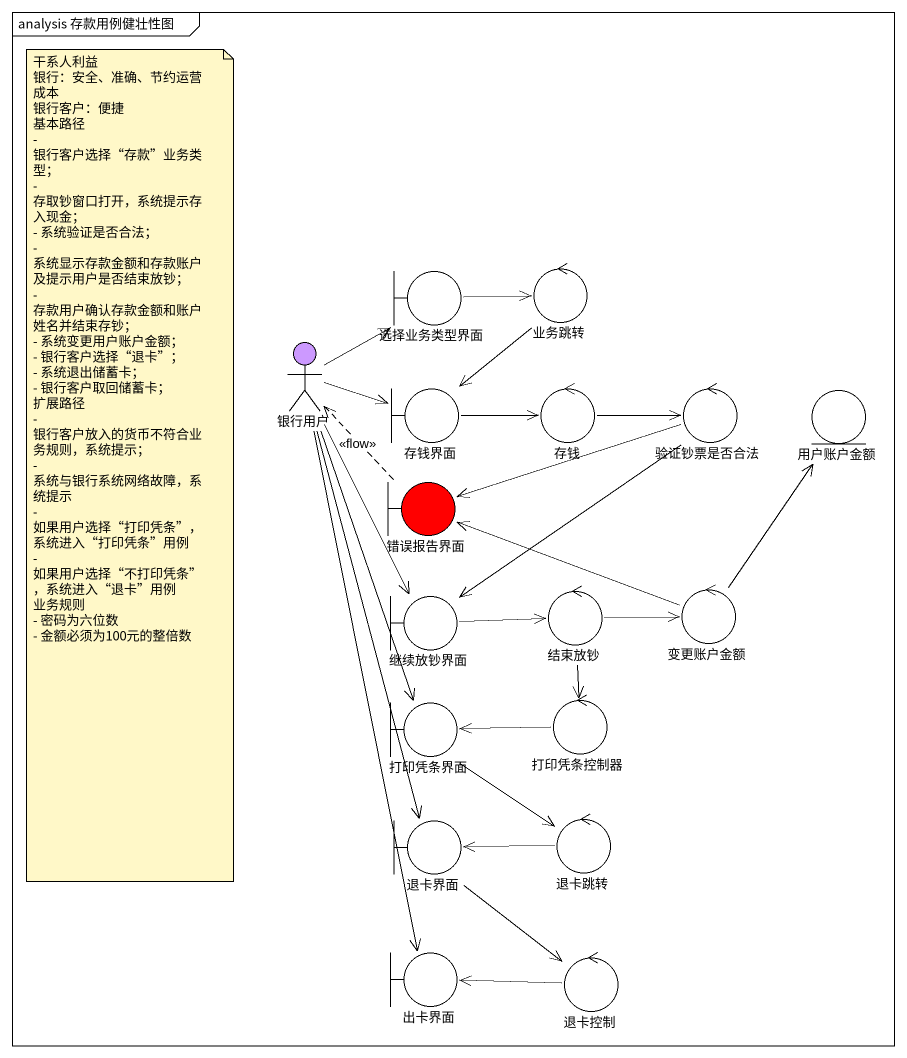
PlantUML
@startuml
mainframe analysis 存款用例健壮性图
boundary 选择业务类型界面
control 业务跳转
actor 银行用户 #CC99FF
boundary 存钱界面
control 存钱
control 验证钞票是否合法
entity 用户账户金额
boundary 错误报告界面 #FF0000
boundary 继续放钞界面
control 结束放钞
control 变更账户金额
boundary 打印凭条界面
control 打印凭条控制器
boundary 退卡界面
control 退卡跳转
boundary 出卡界面
control 退卡控制
选择业务类型界面 -right-> 业务跳转
业务跳转 --> 存钱界面
银行用户 -up-> 选择业务类型界面
银行用户 -right-> 存钱界面
银行用户 --> 继续放钞界面
银行用户 --> 打印凭条界面
银行用户 --> 退卡界面
银行用户 --> 出卡界面
存钱界面 -right-> 存钱
存钱 -right-> 验证钞票是否合法
验证钞票是否合法 -left-> 错误报告界面
验证钞票是否合法 --> 继续放钞界面
错误报告界面 .up.> 银行用户 : <<flow>>
继续放钞界面 -right-> 结束放钞
结束放钞 -right-> 变更账户金额
结束放钞 --> 打印凭条控制器
变更账户金额 -up-> 用户账户金额
变更账户金额 -left-> 错误报告界面
打印凭条界面 --> 退卡跳转
打印凭条控制器 -left-> 打印凭条界面
退卡界面 --> 退卡控制
退卡跳转 -left-> 退卡界面
退卡控制 -left-> 出卡界面
note as N1
  干系人利益
  银行：安全、准确、节约运营成本
  银行客户：便捷
  基本路径
  - 银行客户选择“存款”业务类型；
  - 存取钞窗口打开，系统提示存入现金；
  - 系统验证是否合法；
  - 系统显示存款金额和存款账户及提示用户是否结束放钞；
  - 存款用户确认存款金额和账户姓名并结束存钞；
  - 系统变更用户账户金额；
  - 银行客户选择“退卡”；
  - 系统退出储蓄卡；
  - 银行客户取回储蓄卡；
  扩展路径
  - 银行客户放入的货币不符合业务规则，系统提示；
  - 系统与银行系统网络故障，系统提示
  - 如果用户选择“打印凭条”，系统进入“打印凭条”用例
  - 如果用户选择“不打印凭条”，系统进入“退卡”用例
  业务规则
  - 密码为六位数
  - 金额必须为100元的整倍数
end note
@enduml
